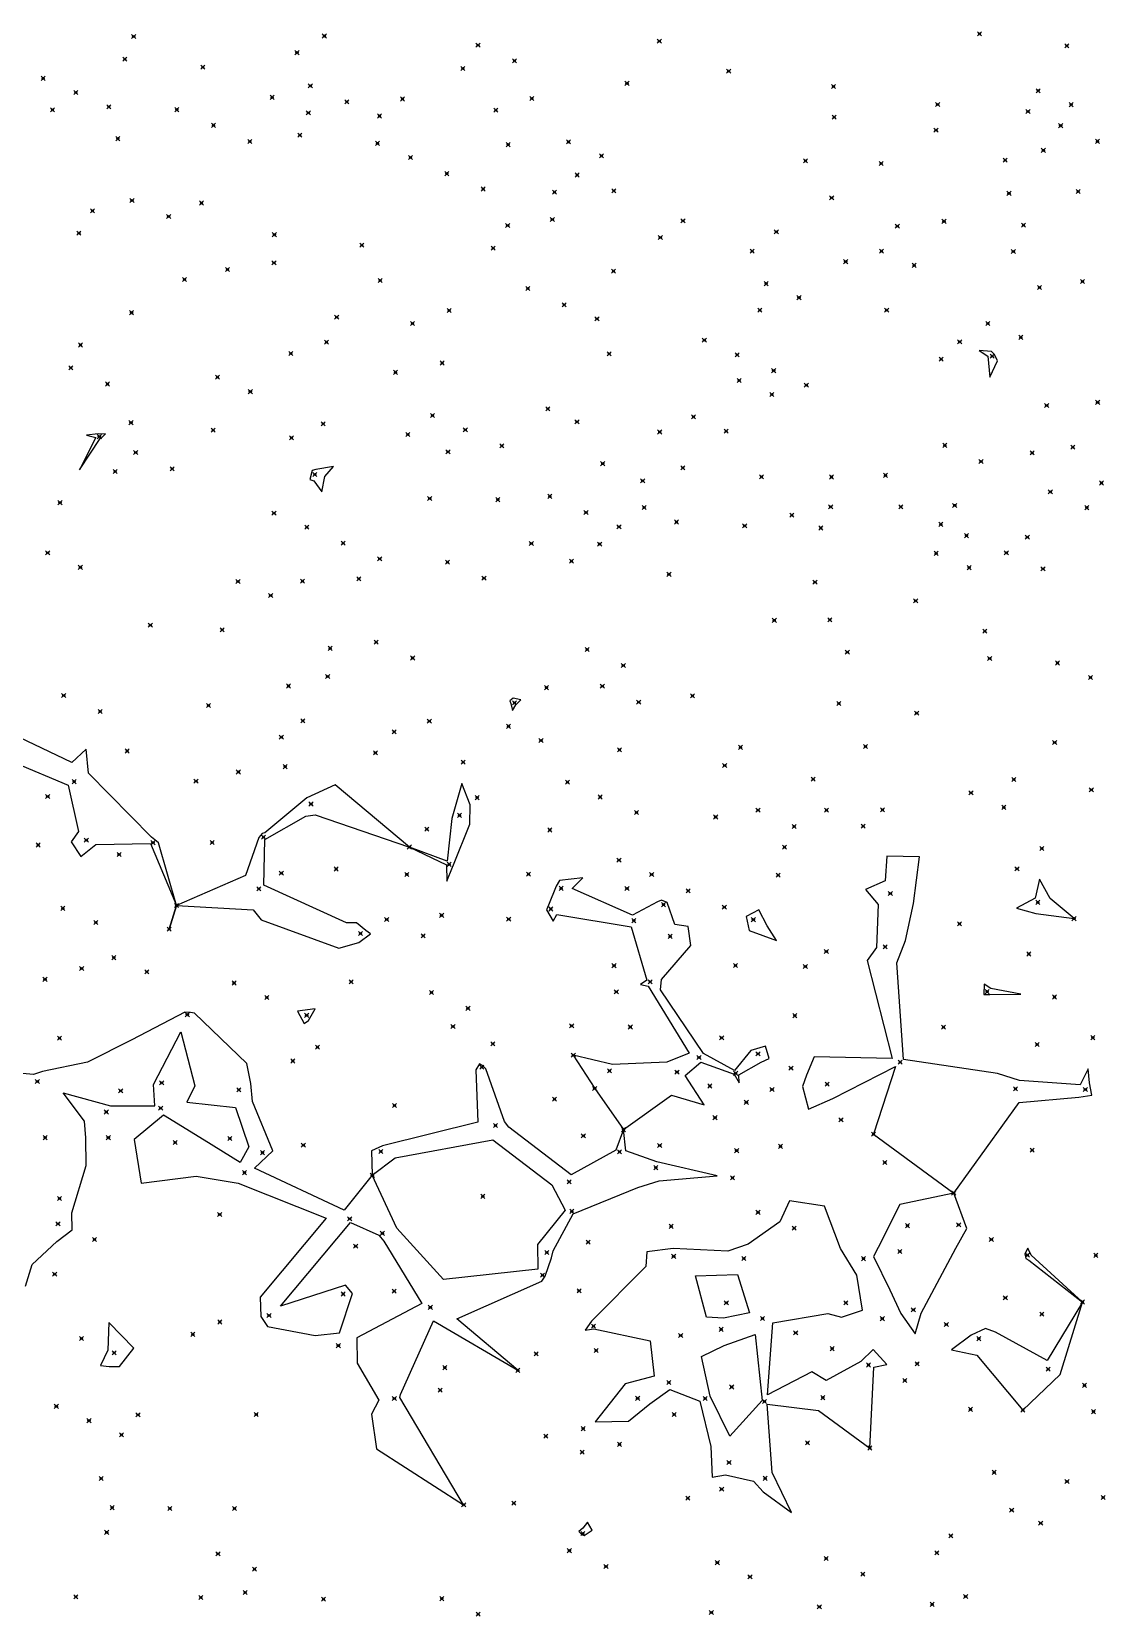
# Model space of a CAD drawing. Header units: inches. Extents: x 1411897 to 1412713, y 4930955 to 4931789.
# Drawn here: x 1412058.1 to 1412110.3, y 4931607.2 to 4931684.2 of the extents above; entities that cross this region are included whole.
import ezdxf

# ---------------------------------------------------------------- set-up
doc = ezdxf.new("R2010")
doc.units = ezdxf.units.IN
doc.header["$MEASUREMENT"] = 0
doc.header["$PDMODE"] = 35
doc.header["$PDSIZE"] = 0.1

msp = doc.modelspace()

# ---------------------------------------------------------------- linework, layer by layer
at = {"color": 2, "true_color": 0xf1eb1f}
for p, q in [((1412104.138, 4931668.726), (1412104.554, 4931668.437)), ((1412104.74, 4931668.676), (1412104.138, 4931668.726)), ((1412104.891, 4931668.529), (1412104.74, 4931668.676)), ((1412104.554, 4931668.437), (1412104.586, 4931668.103)), ((1412104.586, 4931668.103), (1412104.662, 4931667.424)), ((1412104.662, 4931667.424), (1412105.035, 4931668.21)), ((1412105.035, 4931668.21), (1412104.891, 4931668.529)), ((1412061.208, 4931664.484), (1412060.415, 4931662.925)), ((1412060.415, 4931662.925), (1412061.413, 4931664.436)), ((1412061.31, 4931664.676), (1412060.749, 4931664.609)), ((1412060.749, 4931664.609), (1412061.208, 4931664.484)), ((1412061.389, 4931664.652), (1412061.31, 4931664.676)), ((1412061.678, 4931664.666), (1412061.389, 4931664.652)), ((1412061.413, 4931664.436), (1412061.481, 4931664.482)), ((1412061.481, 4931664.482), (1412061.678, 4931664.666)), ((1412071.723, 4931662.888), (1412071.601, 4931662.455)), ((1412071.601, 4931662.455), (1412071.804, 4931662.389)), ((1412071.89, 4931662.937), (1412071.723, 4931662.888)), ((1412072.754, 4931663.08), (1412071.89, 4931662.937)), ((1412072.192, 4931661.855), (1412072.335, 4931662.588)), ((1412072.335, 4931662.588), (1412072.754, 4931663.08)), ((1412071.804, 4931662.389), (1412072.192, 4931661.855)), ((1412081.493, 4931651.823), (1412081.325, 4931651.689)), ((1412081.325, 4931651.689), (1412081.37, 4931651.551)), ((1412081.862, 4931651.738), (1412081.493, 4931651.823)), ((1412081.622, 4931651.488), (1412081.862, 4931651.738)), ((1412081.37, 4931651.551), (1412081.453, 4931651.21)), ((1412081.453, 4931651.21), (1412081.622, 4931651.488)), ((1412060.037, 4931648.691), (1412057.495, 4931649.91)), ((1412057.319, 4931648.662), (1412059.852, 4931647.594)), ((1412060.732, 4931649.334), (1412060.037, 4931648.691)), ((1412060.851, 4931648.166), (1412060.732, 4931649.334)), ((1412063.906, 4931645.052), (1412060.851, 4931648.166)), ((1412059.852, 4931647.594), (1412060.364, 4931645.336)), ((1412072.834, 4931647.604), (1412071.45, 4931646.973)), ((1412076.44, 4931644.58), (1412072.834, 4931647.604)), ((1412078.988, 4931647.674), (1412078.513, 4931645.965)), ((1412079.396, 4931646.636), (1412078.988, 4931647.674)), ((1412071.45, 4931646.973), (1412069.416, 4931645.274)), ((1412079.383, 4931645.691), (1412079.396, 4931646.636)), ((1412069.408, 4931644.943), (1412071.406, 4931646.077)), ((1412071.406, 4931646.077), (1412071.863, 4931646.143)), ((1412071.863, 4931646.143), (1412076.44, 4931644.58)), ((1412078.513, 4931645.965), (1412078.281, 4931643.895)), ((1412078.594, 4931643.713), (1412079.383, 4931645.691)), ((1412060.364, 4931645.336), (1412060.009, 4931644.838)), ((1412060.009, 4931644.838), (1412060.469, 4931644.122)), ((1412061.208, 4931644.707), (1412063.853, 4931644.746)), ((1412063.853, 4931644.746), (1412065.12, 4931641.74)), ((1412064.075, 4931644.926), (1412063.906, 4931645.052)), ((1412064.242, 4931644.791), (1412064.075, 4931644.926)), ((1412065.12, 4931641.74), (1412064.242, 4931644.791)), ((1412069.124, 4931645.036), (1412068.474, 4931643.193)), ((1412069.282, 4931645.236), (1412069.124, 4931645.036)), ((1412069.416, 4931645.274), (1412069.282, 4931645.236)), ((1412069.364, 4931642.719), (1412069.408, 4931644.943)), ((1412060.469, 4931644.122), (1412061.208, 4931644.707)), ((1412076.44, 4931644.58), (1412078.251, 4931643.709)), ((1412078.281, 4931643.895), (1412076.44, 4931644.58)), ((1412099.651, 4931644.129), (1412099.569, 4931642.943)), ((1412101.245, 4931644.102), (1412099.651, 4931644.129)), ((1412100.94, 4931641.83), (1412101.245, 4931644.102)), ((1412068.474, 4931643.193), (1412065.12, 4931641.74)), ((1412078.251, 4931643.709), (1412078.257, 4931642.913)), ((1412078.257, 4931642.913), (1412078.532, 4931643.599)), ((1412078.532, 4931643.599), (1412078.594, 4931643.713)), ((1412073.391, 4931640.897), (1412069.364, 4931642.719)), ((1412083.582, 4931642.673), (1412083.205, 4931641.748)), ((1412083.745, 4931642.957), (1412083.582, 4931642.673)), ((1412084.874, 4931643.084), (1412083.745, 4931642.957)), ((1412084.353, 4931642.568), (1412084.874, 4931643.084)), ((1412087.295, 4931641.26), (1412084.353, 4931642.568)), ((1412099.569, 4931642.943), (1412098.609, 4931642.518)), ((1412098.609, 4931642.518), (1412099.228, 4931641.783)), ((1412107.071, 4931643.013), (1412106.864, 4931642.094)), ((1412107.583, 4931642.082), (1412107.071, 4931643.013)), ((1412065.12, 4931641.74), (1412064.77, 4931640.59)), ((1412064.77, 4931640.59), (1412065.12, 4931641.74)), ((1412065.12, 4931641.74), (1412068.853, 4931641.532)), ((1412083.205, 4931641.748), (1412083.115, 4931641.52)), ((1412088.495, 4931641.91), (1412087.295, 4931641.26)), ((1412088.704, 4931641.999), (1412088.495, 4931641.91)), ((1412088.97, 4931641.88), (1412088.704, 4931641.999)), ((1412089.347, 4931640.817), (1412088.97, 4931641.88)), ((1412099.228, 4931641.783), (1412099.141, 4931639.696)), ((1412100.555, 4931640.035), (1412100.94, 4931641.83)), ((1412106.864, 4931642.094), (1412105.951, 4931641.606)), ((1412108.75, 4931641.1), (1412107.583, 4931642.082)), ((1412068.853, 4931641.532), (1412069.231, 4931641.041)), ((1412069.231, 4931641.041), (1412073.018, 4931639.662)), ((1412073.872, 4931640.902), (1412073.391, 4931640.897)), ((1412074.324, 4931640.516), (1412073.872, 4931640.902)), ((1412083.115, 4931641.52), (1412083.426, 4931640.972)), ((1412083.426, 4931640.972), (1412083.612, 4931641.307)), ((1412083.612, 4931641.307), (1412087.219, 4931640.701)), ((1412093.429, 4931641.53), (1412092.808, 4931641.202)), ((1412092.808, 4931641.202), (1412092.955, 4931640.525)), ((1412093.836, 4931640.755), (1412093.429, 4931641.53)), ((1412105.951, 4931641.606), (1412106.896, 4931641.352)), ((1412106.896, 4931641.352), (1412108.75, 4931641.1)), ((1412073.984, 4931639.939), (1412074.55, 4931640.361)), ((1412074.55, 4931640.361), (1412074.324, 4931640.516)), ((1412087.219, 4931640.701), (1412087.982, 4931638.104)), ((1412089.997, 4931640.713), (1412089.347, 4931640.817)), ((1412090.121, 4931639.792), (1412089.997, 4931640.713)), ((1412092.955, 4931640.525), (1412094.284, 4931640.037)), ((1412094.284, 4931640.037), (1412093.836, 4931640.755)), ((1412073.018, 4931639.662), (1412073.984, 4931639.939)), ((1412088.702, 4931638.135), (1412090.121, 4931639.792)), ((1412099.141, 4931639.696), (1412098.692, 4931639.06)), ((1412100.138, 4931638.948), (1412100.555, 4931640.035)), ((1412098.692, 4931639.06), (1412099.906, 4931634.294)), ((1412100.462, 4931634.251), (1412100.138, 4931638.948)), ((1412087.982, 4931638.104), (1412087.679, 4931637.89)), ((1412087.679, 4931637.89), (1412088.053, 4931637.81)), ((1412088.053, 4931637.81), (1412090.043, 4931634.561)), ((1412088.646, 4931637.64), (1412088.702, 4931638.135)), ((1412104.38, 4931637.917), (1412104.367, 4931637.417)), ((1412104.698, 4931637.702), (1412104.38, 4931637.917)), ((1412090.74, 4931634.54), (1412088.646, 4931637.64)), ((1412104.367, 4931637.417), (1412104.665, 4931637.407)), ((1412104.665, 4931637.407), (1412106.165, 4931637.42)), ((1412106.165, 4931637.42), (1412104.698, 4931637.702)), ((1412065.534, 4931636.552), (1412062.954, 4931635.207)), ((1412065.801, 4931636.533), (1412065.534, 4931636.552)), ((1412066.001, 4931636.506), (1412065.801, 4931636.533)), ((1412068.539, 4931634.063), (1412066.001, 4931636.506)), ((1412071.855, 4931636.706), (1412071.002, 4931636.601)), ((1412071.002, 4931636.601), (1412071.332, 4931636.008)), ((1412071.538, 4931636.142), (1412071.855, 4931636.706)), ((1412064.002, 4931633.042), (1412065.337, 4931635.603)), ((1412065.337, 4931635.603), (1412066.007, 4931632.974)), ((1412071.332, 4931636.008), (1412071.538, 4931636.142)), ((1412062.954, 4931635.207), (1412060.79, 4931634.126)), ((1412093.748, 4931634.9), (1412093.036, 4931634.684)), ((1412093.923, 4931634.297), (1412093.748, 4931634.9)), ((1412060.79, 4931634.126), (1412058.609, 4931633.667)), ((1412068.734, 4931633.091), (1412068.539, 4931634.063)), ((1412079.852, 4931634.032), (1412079.677, 4931633.755)), ((1412079.999, 4931633.961), (1412079.852, 4931634.032)), ((1412080.157, 4931633.793), (1412079.999, 4931633.961)), ((1412086.314, 4931634.004), (1412084.41, 4931634.46)), ((1412084.41, 4931634.46), (1412085.45, 4931632.84)), ((1412088.957, 4931634.116), (1412086.314, 4931634.004)), ((1412090.043, 4931634.561), (1412088.957, 4931634.116)), ((1412089.85, 4931633.47), (1412090.608, 4931634.118)), ((1412090.608, 4931634.118), (1412092.222, 4931633.541)), ((1412092.248, 4931633.712), (1412090.74, 4931634.54)), ((1412093.036, 4931634.684), (1412092.248, 4931633.712)), ((1412092.461, 4931633.508), (1412093.547, 4931634.128)), ((1412093.547, 4931634.128), (1412093.923, 4931634.297)), ((1412096.122, 4931634.382), (1412095.744, 4931633.496)), ((1412099.906, 4931634.294), (1412096.122, 4931634.382)), ((1412105.028, 4931633.57), (1412100.462, 4931634.251)), ((1412058.178, 4931633.524), (1412055.68, 4931633.76)), ((1412058.609, 4931633.667), (1412058.178, 4931633.524)), ((1412079.677, 4931633.755), (1412079.764, 4931631.211)), ((1412081.06, 4931631.232), (1412080.157, 4931633.793)), ((1412090.771, 4931632.054), (1412089.85, 4931633.47)), ((1412092.222, 4931633.541), (1412092.473, 4931633.11)), ((1412092.473, 4931633.11), (1412092.461, 4931633.508)), ((1412095.744, 4931633.496), (1412095.559, 4931632.934)), ((1412097.018, 4931632.358), (1412100.078, 4931633.905)), ((1412100.078, 4931633.905), (1412099, 4931630.62)), ((1412106.102, 4931633.231), (1412105.028, 4931633.57)), ((1412109.054, 4931633.021), (1412106.102, 4931633.231)), ((1412109.444, 4931633.798), (1412109.054, 4931633.021)), ((1412109.507, 4931633.123), (1412109.444, 4931633.798)), ((1412060.649, 4931631.254), (1412059.616, 4931632.625)), ((1412059.616, 4931632.625), (1412061.916, 4931632.003)), ((1412064.073, 4931632.001), (1412064.002, 4931633.042)), ((1412066.007, 4931632.974), (1412065.617, 4931632.18)), ((1412068.811, 4931632.214), (1412068.734, 4931633.091)), ((1412085.45, 4931632.84), (1412086.85, 4931630.84)), ((1412086.85, 4931630.84), (1412089.188, 4931632.524)), ((1412089.188, 4931632.524), (1412090.771, 4931632.054)), ((1412095.559, 4931632.934), (1412095.842, 4931631.842)), ((1412106.082, 4931632.158), (1412108.978, 4931632.421)), ((1412108.978, 4931632.421), (1412109.617, 4931632.511)), ((1412109.617, 4931632.511), (1412109.507, 4931633.123)), ((1412061.916, 4931632.003), (1412064.073, 4931632.001)), ((1412065.617, 4931632.18), (1412067.99, 4931631.918)), ((1412067.99, 4931631.918), (1412068.637, 4931630.008)), ((1412069.798, 4931629.812), (1412068.811, 4931632.214)), ((1412095.842, 4931631.842), (1412097.018, 4931632.358)), ((1412102.9, 4931627.76), (1412106.082, 4931632.158)), ((1412060.714, 4931630.45), (1412060.649, 4931631.254)), ((1412064.492, 4931631.548), (1412063.06, 4931630.362)), ((1412066.473, 4931630.321), (1412064.492, 4931631.548)), ((1412079.764, 4931631.211), (1412075.134, 4931630.059)), ((1412081.271, 4931630.965), (1412081.06, 4931631.232)), ((1412084.313, 4931628.636), (1412081.271, 4931630.965)), ((1412060.728, 4931629.105), (1412060.714, 4931630.45)), ((1412063.06, 4931630.362), (1412063.409, 4931628.233)), ((1412068.214, 4931629.248), (1412066.473, 4931630.321)), ((1412075.759, 4931629.469), (1412080.506, 4931630.352)), ((1412080.506, 4931630.352), (1412083.37, 4931628.16)), ((1412086.85, 4931630.84), (1412086.475, 4931629.842)), ((1412086.96, 4931629.808), (1412086.85, 4931630.84)), ((1412099, 4931630.62), (1412102.9, 4931627.76)), ((1412068.637, 4931630.008), (1412068.214, 4931629.248)), ((1412068.907, 4931628.973), (1412069.798, 4931629.812)), ((1412075.134, 4931630.059), (1412074.608, 4931629.816)), ((1412074.608, 4931629.816), (1412074.64, 4931628.62)), ((1412074.64, 4931628.62), (1412075.759, 4931629.469)), ((1412086.475, 4931629.842), (1412084.313, 4931628.636)), ((1412088.471, 4931629.278), (1412086.96, 4931629.808)), ((1412060.034, 4931626.788), (1412060.728, 4931629.105)), ((1412063.409, 4931628.233), (1412066.076, 4931628.573)), ((1412066.076, 4931628.573), (1412068.127, 4931628.242)), ((1412073.275, 4931626.922), (1412068.907, 4931628.973)), ((1412074.64, 4931628.62), (1412073.275, 4931626.922)), ((1412075.827, 4931626.057), (1412074.64, 4931628.62)), ((1412091.404, 4931628.598), (1412088.471, 4931629.278)), ((1412088.587, 4931628.357), (1412091.404, 4931628.598)), ((1412068.127, 4931628.242), (1412072.391, 4931626.54)), ((1412083.37, 4931628.16), (1412084.007, 4931626.926)), ((1412084.406, 4931626.745), (1412087.543, 4931628.025)), ((1412087.543, 4931628.025), (1412088.587, 4931628.357)), ((1412094.927, 4931627.377), (1412094.446, 4931626.358)), ((1412096.617, 4931627.113), (1412094.927, 4931627.377)), ((1412097.397, 4931625.063), (1412096.617, 4931627.113)), ((1412100.29, 4931627.193), (1412099.233, 4931625.103)), ((1412102.9, 4931627.76), (1412100.29, 4931627.193)), ((1412103.538, 4931626.032), (1412102.9, 4931627.76)), ((1412060.052, 4931625.964), (1412060.034, 4931626.788)), ((1412072.391, 4931626.54), (1412069.184, 4931622.695)), ((1412070.181, 4931622.251), (1412073.579, 4931626.324)), ((1412073.579, 4931626.324), (1412074.957, 4931625.717)), ((1412084.007, 4931626.926), (1412082.676, 4931625.26)), ((1412083.429, 4931624.947), (1412084.406, 4931626.745)), ((1412094.446, 4931626.358), (1412092.912, 4931625.269)), ((1412059.304, 4931625.402), (1412060.052, 4931625.964)), ((1412074.957, 4931625.717), (1412075.206, 4931625.425)), ((1412078.097, 4931623.55), (1412075.827, 4931626.057)), ((1412102.999, 4931625.071), (1412103.538, 4931626.032)), ((1412058.104, 4931624.287), (1412059.304, 4931625.402)), ((1412075.206, 4931625.425), (1412077.046, 4931622.386)), ((1412082.676, 4931625.26), (1412082.687, 4931624.065)), ((1412083.344, 4931624.603), (1412083.429, 4931624.947)), ((1412087.99, 4931624.896), (1412087.937, 4931624.186)), ((1412089.258, 4931625.064), (1412087.99, 4931624.896)), ((1412091.916, 4931624.927), (1412089.258, 4931625.064)), ((1412092.912, 4931625.269), (1412091.916, 4931624.927)), ((1412098.198, 4931623.764), (1412097.397, 4931625.063)), ((1412099.233, 4931625.103), (1412099, 4931624.665)), ((1412101.316, 4931621.913), (1412102.999, 4931625.071)), ((1412106.505, 4931625.08), (1412106.355, 4931624.798)), ((1412106.355, 4931624.798), (1412106.407, 4931624.58)), ((1412106.674, 4931624.739), (1412106.505, 4931625.08)), ((1412109.16, 4931622.46), (1412106.674, 4931624.739)), ((1412057.777, 4931623.238), (1412058.104, 4931624.287)), ((1412082.687, 4931624.065), (1412078.097, 4931623.55)), ((1412083.047, 4931623.711), (1412083.344, 4931624.603)), ((1412087.937, 4931624.186), (1412085.29, 4931621.534)), ((1412099, 4931624.665), (1412099.794, 4931623.051)), ((1412106.407, 4931624.58), (1412106.548, 4931624.501)), ((1412106.548, 4931624.501), (1412109.16, 4931622.46)), ((1412073.334, 4931623.287), (1412070.181, 4931622.251)), ((1412073.685, 4931622.876), (1412073.334, 4931623.287)), ((1412078.745, 4931621.635), (1412082.886, 4931623.475)), ((1412082.886, 4931623.475), (1412083.047, 4931623.711)), ((1412090.357, 4931623.738), (1412092.391, 4931623.795)), ((1412090.879, 4931621.724), (1412090.357, 4931623.738)), ((1412092.391, 4931623.795), (1412092.97, 4931621.936)), ((1412098.465, 4931622.07), (1412098.198, 4931623.764)), ((1412069.184, 4931622.695), (1412069.222, 4931621.748)), ((1412073.048, 4931620.968), (1412073.685, 4931622.876)), ((1412077.046, 4931622.386), (1412073.884, 4931620.712)), ((1412099.794, 4931623.051), (1412100.336, 4931621.908)), ((1412109.16, 4931622.46), (1412107.444, 4931619.611)), ((1412108.08, 4931618.937), (1412109.16, 4931622.46)), ((1412069.222, 4931621.748), (1412069.551, 4931621.266)), ((1412081.71, 4931619.14), (1412078.745, 4931621.635)), ((1412091.704, 4931621.668), (1412090.879, 4931621.724)), ((1412092.97, 4931621.936), (1412091.704, 4931621.668)), ((1412094.105, 4931621.445), (1412096.789, 4931621.899)), ((1412096.789, 4931621.899), (1412097.451, 4931621.723)), ((1412097.451, 4931621.723), (1412098.465, 4931622.07)), ((1412100.336, 4931621.908), (1412101.024, 4931620.916)), ((1412101.024, 4931620.916), (1412101.316, 4931621.913)), ((1412061.837, 4931621.459), (1412061.787, 4931620.123)), ((1412063.048, 4931620.215), (1412061.837, 4931621.459)), ((1412069.551, 4931621.266), (1412071.867, 4931620.827)), ((1412071.867, 4931620.827), (1412073.048, 4931620.968)), ((1412076.018, 4931617.957), (1412077.618, 4931621.549)), ((1412077.618, 4931621.549), (1412081.71, 4931619.14)), ((1412085.29, 4931621.534), (1412084.991, 4931621.097)), ((1412084.991, 4931621.097), (1412085.404, 4931621.158)), ((1412085.404, 4931621.158), (1412088.15, 4931620.567)), ((1412091.742, 4931620.352), (1412093.257, 4931620.876)), ((1412093.257, 4931620.876), (1412093.586, 4931617.671)), ((1412093.852, 4931617.954), (1412094.105, 4931621.445)), ((1412103.748, 4931620.842), (1412102.791, 4931620.138)), ((1412104.442, 4931621.175), (1412103.748, 4931620.842)), ((1412104.939, 4931620.997), (1412104.442, 4931621.175)), ((1412107.444, 4931619.611), (1412104.939, 4931620.997)), ((1412061.787, 4931620.123), (1412061.429, 4931619.378)), ((1412062.348, 4931619.321), (1412063.048, 4931620.215)), ((1412073.884, 4931620.712), (1412073.897, 4931619.483)), ((1412088.15, 4931620.567), (1412088.344, 4931618.86)), ((1412090.645, 4931619.807), (1412091.742, 4931620.352)), ((1412098.983, 4931620.15), (1412098.381, 4931619.569)), ((1412099.649, 4931619.423), (1412098.983, 4931620.15)), ((1412102.791, 4931620.138), (1412104.026, 4931619.871)), ((1412061.429, 4931619.378), (1412061.846, 4931619.33)), ((1412061.846, 4931619.33), (1412062.348, 4931619.321)), ((1412073.897, 4931619.483), (1412074.964, 4931617.683)), ((1412091.062, 4931617.875), (1412090.645, 4931619.807)), ((1412098.381, 4931619.569), (1412096.699, 4931618.65)), ((1412099.025, 4931619.286), (1412099.649, 4931619.423)), ((1412104.026, 4931619.871), (1412106.26, 4931617.21)), ((1412088.344, 4931618.86), (1412086.925, 4931618.486)), ((1412096.012, 4931619.07), (1412093.852, 4931617.954)), ((1412096.699, 4931618.65), (1412096.012, 4931619.07)), ((1412098.82, 4931615.36), (1412099.025, 4931619.286)), ((1412106.26, 4931617.21), (1412108.08, 4931618.937)), ((1412075.972, 4931617.817), (1412076.018, 4931617.957)), ((1412079.08, 4931612.6), (1412075.972, 4931617.817)), ((1412086.925, 4931618.486), (1412085.479, 4931616.629)), ((1412088.13, 4931617.517), (1412089.108, 4931618.203)), ((1412089.108, 4931618.203), (1412090.554, 4931617.632)), ((1412092.025, 4931615.945), (1412091.062, 4931617.875)), ((1412074.964, 4931617.683), (1412074.6, 4931617.006)), ((1412074.6, 4931617.006), (1412074.85, 4931615.33)), ((1412087.1, 4931616.66), (1412088.13, 4931617.517)), ((1412090.554, 4931617.632), (1412091.09, 4931615.437)), ((1412093.586, 4931617.671), (1412092.025, 4931615.945)), ((1412094.082, 4931614.177), (1412093.831, 4931617.494)), ((1412093.831, 4931617.494), (1412096.326, 4931617.181)), ((1412096.326, 4931617.181), (1412098.82, 4931615.36)), ((1412085.479, 4931616.629), (1412087.1, 4931616.66)), ((1412074.85, 4931615.33), (1412079.08, 4931612.6)), ((1412091.09, 4931615.437), (1412091.156, 4931613.944)), ((1412091.156, 4931613.944), (1412091.812, 4931614.053)), ((1412091.812, 4931614.053), (1412093.162, 4931613.745)), ((1412095.009, 4931612.219), (1412094.082, 4931614.177)), ((1412093.162, 4931613.745), (1412093.639, 4931613.237)), ((1412093.639, 4931613.237), (1412095.009, 4931612.219)), ((1412085.094, 4931611.751), (1412084.868, 4931611.473)), ((1412085.335, 4931611.365), (1412085.094, 4931611.751)), ((1412084.868, 4931611.473), (1412084.673, 4931611.296)), ((1412084.673, 4931611.296), (1412084.829, 4931611.157)), ((1412084.829, 4931611.157), (1412084.936, 4931611.115)), ((1412084.936, 4931611.115), (1412085.335, 4931611.365))]:
    msp.add_line(p, q, dxfattribs=at)
for p in [(1412063.04, 4931683.99), (1412072.31, 4931684.01), (1412104.15, 4931684.12), (1412070.98, 4931683.2), (1412079.78, 4931683.57), (1412088.59, 4931683.76), (1412108.4, 4931683.53), (1412062.61, 4931682.88), (1412066.4, 4931682.5), (1412079.04, 4931682.43), (1412081.55, 4931682.8), (1412058.64, 4931681.95), (1412087.02, 4931681.71), (1412091.96, 4931682.3), (1412060.23, 4931681.26), (1412069.77, 4931681.03), (1412071.63, 4931681.59), (1412076.11, 4931680.95), (1412082.39, 4931680.97), (1412097.06, 4931681.56), (1412107.01, 4931681.35), (1412059.09, 4931680.42), (1412061.83, 4931680.57), (1412065.14, 4931680.43), (1412071.53, 4931680.28), (1412073.4, 4931680.81), (1412074.99, 4931680.12), (1412080.64, 4931680.4), (1412102.12, 4931680.68), (1412106.51, 4931680.34), (1412108.61, 4931680.67), (1412066.92, 4931679.67), (1412097.09, 4931680.06), (1412102.04, 4931679.43), (1412108.1, 4931679.65), (1412062.27, 4931679.02), (1412068.69, 4931678.88), (1412071.12, 4931679.19), (1412074.89, 4931678.79), (1412081.24, 4931678.73), (1412084.18, 4931678.86), (1412109.89, 4931678.89), (1412076.5, 4931678.1), (1412085.78, 4931678.18), (1412095.7, 4931677.94), (1412099.38, 4931677.81), (1412105.4, 4931677.97), (1412107.26, 4931678.45), (1412078.26, 4931677.32), (1412084.6, 4931677.25), (1412080.03, 4931676.57), (1412083.5, 4931676.42), (1412086.38, 4931676.48), (1412105.59, 4931676.36), (1412108.95, 4931676.45), (1412061.04, 4931675.51), (1412062.96, 4931676.01), (1412066.34, 4931675.89), (1412096.97, 4931676.14), (1412064.74, 4931675.23), (1412081.22, 4931674.8), (1412083.39, 4931675.09), (1412089.74, 4931675.02), (1412100.16, 4931674.76), (1412102.43, 4931675), (1412106.29, 4931674.81), (1412060.38, 4931674.42), (1412069.88, 4931674.35), (1412088.64, 4931674.21), (1412094.28, 4931674.49), (1412074.13, 4931673.84), (1412080.52, 4931673.7), (1412093.1, 4931673.55), (1412099.39, 4931673.55), (1412105.8, 4931673.53), (1412067.6, 4931672.66), (1412069.86, 4931672.98), (1412086.36, 4931672.58), (1412097.65, 4931673.04), (1412100.98, 4931672.86), (1412065.51, 4931672.17), (1412075.02, 4931672.12), (1412082.2, 4931671.73), (1412093.78, 4931671.97), (1412107.07, 4931671.78), (1412109.16, 4931672.07), (1412083.97, 4931670.94), (1412095.38, 4931671.29), (1412062.94, 4931670.56), (1412072.91, 4931670.34), (1412078.38, 4931670.66), (1412085.56, 4931670.26), (1412093.48, 4931670.68), (1412099.64, 4931670.68), (1412076.59, 4931670.03), (1412104.56, 4931670.03), (1412106.16, 4931669.36), (1412060.46, 4931668.99), (1412070.68, 4931668.57), (1412072.41, 4931669.13), (1412086.15, 4931668.56), (1412090.78, 4931669.22), (1412092.38, 4931668.51), (1412103.19, 4931669.14), (1412059.99, 4931667.88), (1412078.04, 4931668.11), (1412094.15, 4931667.74), (1412102.29, 4931668.3), (1412104.77, 4931668.45), (1412061.77, 4931667.09), (1412067.11, 4931667.42), (1412075.77, 4931667.66), (1412092.47, 4931667.26), (1412095.74, 4931667.03), (1412068.71, 4931666.72), (1412094.06, 4931666.58), (1412109.9, 4931666.2), (1412077.57, 4931665.56), (1412083.17, 4931665.88), (1412090.25, 4931665.5), (1412107.42, 4931666.05), (1412062.91, 4931665.21), (1412066.9, 4931664.85), (1412072.25, 4931665.16), (1412079.16, 4931664.86), (1412084.59, 4931665.25), (1412088.61, 4931664.76), (1412091.84, 4931664.8), (1412061.37, 4931664.53), (1412070.71, 4931664.47), (1412076.37, 4931664.64), (1412080.94, 4931664.09), (1412102.47, 4931664.11), (1412108.69, 4931664.02), (1412063.14, 4931663.76), (1412078.32, 4931663.79), (1412085.84, 4931663.22), (1412104.23, 4931663.32), (1412106.72, 4931663.74), (1412062.14, 4931662.84), (1412064.91, 4931662.97), (1412071.85, 4931662.69), (1412087.78, 4931662.38), (1412089.73, 4931663.02), (1412093.56, 4931662.58), (1412096.96, 4931662.57), (1412099.59, 4931662.65), (1412083.27, 4931661.63), (1412107.6, 4931661.85), (1412110.09, 4931662.28), (1412059.46, 4931661.32), (1412069.86, 4931660.81), (1412077.43, 4931661.52), (1412080.74, 4931661.47), (1412085.03, 4931660.84), (1412087.85, 4931661.09), (1412096.92, 4931661.12), (1412100.33, 4931661.12), (1412102.95, 4931661.19), (1412109.37, 4931661.08), (1412071.46, 4931660.13), (1412086.63, 4931660.15), (1412089.43, 4931660.38), (1412092.74, 4931660.2), (1412095.03, 4931660.71), (1412096.44, 4931660.09), (1412102.28, 4931660.27), (1412073.22, 4931659.35), (1412082.37, 4931659.34), (1412085.69, 4931659.31), (1412103.52, 4931659.72), (1412106.48, 4931659.64), (1412058.86, 4931658.88), (1412075, 4931658.59), (1412102.05, 4931658.86), (1412105.46, 4931658.88), (1412060.45, 4931658.18), (1412078.29, 4931658.43), (1412084.32, 4931658.48), (1412089.06, 4931657.84), (1412103.65, 4931658.16), (1412107.24, 4931658.11), (1412068.11, 4931657.49), (1412071.25, 4931657.51), (1412073.99, 4931657.62), (1412080.07, 4931657.65), (1412096.16, 4931657.46), (1412069.7, 4931656.81), (1412101.05, 4931656.55), (1412094.18, 4931655.6), (1412096.88, 4931655.63), (1412063.85, 4931655.37), (1412067.34, 4931655.14), (1412104.41, 4931655.08), (1412072.59, 4931654.24), (1412074.83, 4931654.54), (1412085.08, 4931654.18), (1412097.73, 4931654.05), (1412076.6, 4931653.77), (1412086.84, 4931653.41), (1412104.65, 4931653.75), (1412107.95, 4931653.53), (1412070.57, 4931652.41), (1412072.47, 4931652.87), (1412083.11, 4931652.33), (1412085.82, 4931652.4), (1412109.55, 4931652.82), (1412059.64, 4931651.95), (1412081.55, 4931651.59), (1412087.59, 4931651.62), (1412090.2, 4931651.93), (1412097.32, 4931651.56), (1412061.41, 4931651.17), (1412066.68, 4931651.46), (1412101.1, 4931651.09), (1412071.26, 4931650.72), (1412075.7, 4931650.18), (1412077.41, 4931650.7), (1412081.26, 4931650.45), (1412062.72, 4931649.25), (1412070.22, 4931649.92), (1412082.84, 4931649.76), (1412086.66, 4931649.31), (1412092.54, 4931649.43), (1412098.61, 4931649.47), (1412107.81, 4931649.66), (1412070.4, 4931648.49), (1412074.79, 4931649.16), (1412079.06, 4931648.71), (1412091.77, 4931648.54), (1412060.15, 4931647.76), (1412066.07, 4931647.78), (1412068.13, 4931648.23), (1412084.13, 4931647.73), (1412096.07, 4931647.88), (1412105.82, 4931647.86), (1412058.86, 4931647.04), (1412079.74, 4931646.98), (1412085.72, 4931647.01), (1412103.74, 4931647.22), (1412109.59, 4931647.36), (1412071.66, 4931646.67), (1412087.48, 4931646.26), (1412093.39, 4931646.37), (1412096.72, 4931646.37), (1412099.44, 4931646.39), (1412105.34, 4931646.51), (1412077.29, 4931645.45), (1412078.88, 4931646.12), (1412083.27, 4931645.41), (1412091.33, 4931646.04), (1412095.15, 4931645.58), (1412098.5, 4931645.59), (1412058.4, 4931644.68), (1412060.74, 4931644.91), (1412063.98, 4931644.79), (1412066.86, 4931644.8), (1412069.35, 4931645.06), (1412062.33, 4931644.22), (1412076.44, 4931644.58), (1412086.63, 4931643.94), (1412094.68, 4931644.57), (1412107.18, 4931644.51), (1412070.22, 4931643.31), (1412072.88, 4931643.51), (1412076.32, 4931643.25), (1412078.38, 4931643.74), (1412082.23, 4931643.26), (1412088.22, 4931643.24), (1412094.37, 4931643.21), (1412105.98, 4931643.52), (1412069.12, 4931642.55), (1412083.82, 4931642.57), (1412087.02, 4931642.56), (1412089.99, 4931642.45), (1412099.82, 4931642.32), (1412059.6, 4931641.6), (1412065.12, 4931641.74), (1412083.32, 4931641.57), (1412088.79, 4931641.78), (1412091.75, 4931641.66), (1412106.99, 4931641.89), (1412061.2, 4931640.91), (1412075.34, 4931641.06), (1412078.01, 4931641.26), (1412081.27, 4931641.07), (1412087.35, 4931641), (1412093.16, 4931641.05), (1412103.18, 4931640.85), (1412108.75, 4931641.1), (1412064.77, 4931640.59), (1412074.07, 4931640.38), (1412077.11, 4931640.26), (1412089.12, 4931640.24), (1412096.71, 4931639.5), (1412099.57, 4931639.73), (1412106.55, 4931639.38), (1412060.51, 4931638.67), (1412062.08, 4931639.2), (1412063.68, 4931638.51), (1412086.39, 4931638.81), (1412092.29, 4931638.82), (1412095.69, 4931638.77), (1412058.73, 4931638.15), (1412067.92, 4931637.97), (1412073.61, 4931638.03), (1412088.15, 4931638.03), (1412069.51, 4931637.27), (1412077.52, 4931637.51), (1412086.5, 4931637.54), (1412104.53, 4931637.55), (1412107.8, 4931637.29), (1412065.65, 4931636.43), (1412071.45, 4931636.4), (1412079.29, 4931636.74), (1412095.18, 4931636.38), (1412078.56, 4931635.85), (1412084.33, 4931635.89), (1412087.18, 4931635.83), (1412102.41, 4931635.82), (1412059.44, 4931635.29), (1412071.98, 4931634.85), (1412080.5, 4931635.01), (1412091.62, 4931635.3), (1412106.96, 4931634.98), (1412109.66, 4931635.31), (1412070.78, 4931634.18), (1412079.96, 4931633.88), (1412084.41, 4931634.46), (1412090.52, 4931634.35), (1412093.39, 4931634.53), (1412100.3, 4931634.12), (1412058.36, 4931633.18), (1412064.4, 4931633.12), (1412086.17, 4931633.7), (1412089.45, 4931633.64), (1412092.3, 4931633.58), (1412094.99, 4931633.83), (1412062.41, 4931632.73), (1412068.15, 4931632.78), (1412083.5, 4931632.32), (1412085.45, 4931632.84), (1412091.05, 4931632.96), (1412094.07, 4931632.79), (1412096.75, 4931633.05), (1412105.9, 4931632.82), (1412109.3, 4931632.79), (1412061.71, 4931631.7), (1412064.35, 4931631.88), (1412075.72, 4931632.01), (1412092.82, 4931632.17), (1412080.63, 4931631.04), (1412086.85, 4931630.84), (1412091.3, 4931631.42), (1412097.42, 4931631.32), (1412058.74, 4931630.45), (1412061.81, 4931630.45), (1412065.06, 4931630.22), (1412067.71, 4931630.41), (1412071.29, 4931630.09), (1412084.9, 4931630.54), (1412088.61, 4931630.07), (1412094.48, 4931630.03), (1412099, 4931630.62), (1412069.3, 4931629.72), (1412075.05, 4931629.78), (1412086.66, 4931629.76), (1412092.35, 4931629.82), (1412099.55, 4931629.24), (1412106.72, 4931629.84), (1412068.43, 4931628.75), (1412074.64, 4931628.62), (1412088.42, 4931628.99), (1412092.15, 4931628.5), (1412084.21, 4931628.3), (1412102.9, 4931627.76), (1412059.43, 4931627.49), (1412080.01, 4931627.6), (1412059.36, 4931626.26), (1412067.22, 4931626.72), (1412073.54, 4931626.5), (1412084.34, 4931626.87), (1412089.17, 4931626.14), (1412093.39, 4931626.82), (1412100.66, 4931626.17), (1412103.14, 4931626.21), (1412061.14, 4931625.5), (1412075.13, 4931625.8), (1412085.13, 4931625.37), (1412095.15, 4931626.05), (1412104.73, 4931625.5), (1412073.83, 4931625.18), (1412083.12, 4931624.87), (1412089.29, 4931624.68), (1412100.28, 4931624.92), (1412106.49, 4931624.74), (1412109.81, 4931624.73), (1412092.7, 4931624.58), (1412098.52, 4931624.57), (1412059.2, 4931623.81), (1412082.91, 4931623.77), (1412073.22, 4931622.85), (1412075.7, 4931622.99), (1412084.69, 4931623), (1412091.85, 4931622.42), (1412097.66, 4931622.42), (1412105.41, 4931622.66), (1412109.16, 4931622.46), (1412069.62, 4931621.8), (1412077.46, 4931622.2), (1412093.61, 4931621.66), (1412099.43, 4931621.65), (1412100.94, 4931622.08), (1412107.19, 4931621.87), (1412065.92, 4931620.89), (1412067.23, 4931621.49), (1412085.39, 4931621.29), (1412089.63, 4931620.83), (1412091.6, 4931621.13), (1412095.22, 4931620.96), (1412102.54, 4931621.37), (1412060.5, 4931620.69), (1412062.09, 4931619.99), (1412072.99, 4931620.34), (1412085.52, 4931620.1), (1412096.99, 4931620.19), (1412104.12, 4931620.68), (1412078.17, 4931619.27), (1412082.6, 4931619.94), (1412098.76, 4931619.4), (1412101.13, 4931619.46), (1412107.49, 4931619.2), (1412081.71, 4931619.14), (1412089.05, 4931618.55), (1412100.53, 4931618.64), (1412075.71, 4931617.77), (1412077.94, 4931618.17), (1412087.54, 4931617.78), (1412090.82, 4931617.77), (1412092.11, 4931618.33), (1412096.54, 4931617.81), (1412109.26, 4931618.41), (1412059.28, 4931617.39), (1412063.25, 4931616.98), (1412069, 4931616.99), (1412089.31, 4931616.99), (1412093.7, 4931617.62), (1412103.72, 4931617.24), (1412106.26, 4931617.21), (1412109.7, 4931617.13), (1412060.87, 4931616.69), (1412084.89, 4931616.3), (1412062.45, 4931616), (1412083.07, 4931615.94), (1412086.66, 4931615.54), (1412095.79, 4931615.61), (1412098.82, 4931615.36), (1412084.84, 4931615.16), (1412091.98, 4931614.66), (1412061.46, 4931613.88), (1412093.74, 4931613.89), (1412104.87, 4931614.18), (1412091.62, 4931613.36), (1412108.41, 4931613.73), (1412062, 4931612.46), (1412064.8, 4931612.42), (1412067.94, 4931612.42), (1412079.08, 4931612.6), (1412081.52, 4931612.68), (1412089.98, 4931612.92), (1412105.72, 4931612.34), (1412110.17, 4931612.96), (1412107.13, 4931611.71), (1412061.73, 4931611.26), (1412084.87, 4931611.21), (1412102.76, 4931611.09), (1412067.14, 4931610.22), (1412084.22, 4931610.37), (1412096.7, 4931609.99), (1412102.08, 4931610.27), (1412068.91, 4931609.47), (1412086, 4931609.6), (1412091.41, 4931609.79), (1412098.48, 4931609.23), (1412093, 4931609.1), (1412060.23, 4931608.13), (1412066.3, 4931608.09), (1412068.46, 4931608.34), (1412072.27, 4931608.01), (1412078.02, 4931608.04), (1412101.85, 4931607.76), (1412103.48, 4931608.14), (1412079.79, 4931607.28), (1412091.12, 4931607.37), (1412096.37, 4931607.64)]:
    msp.add_point(p)

doc.saveas('drawing.dxf')
